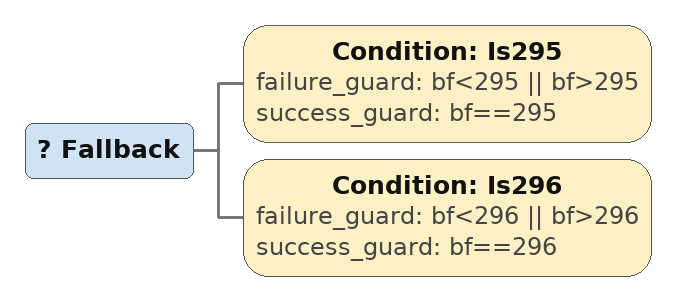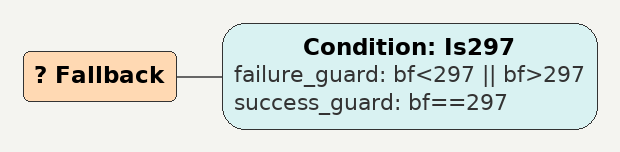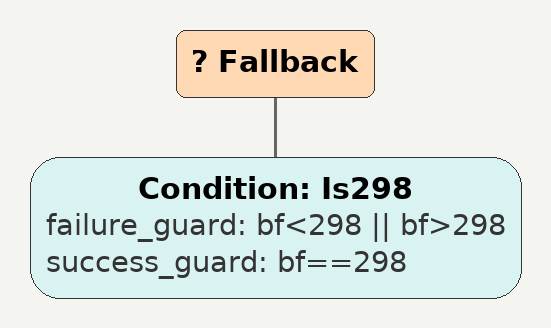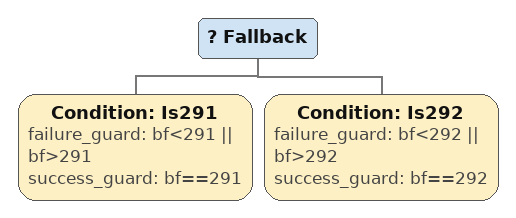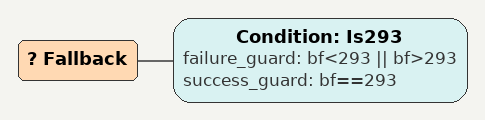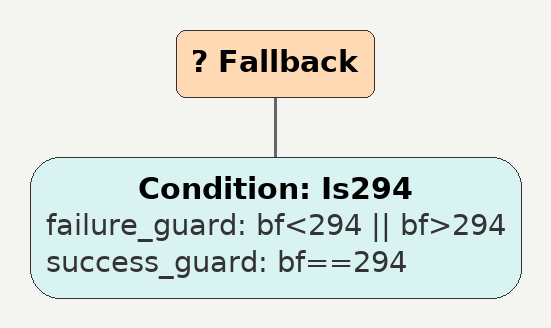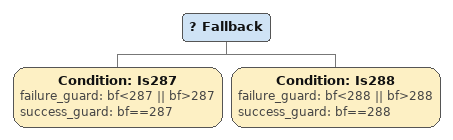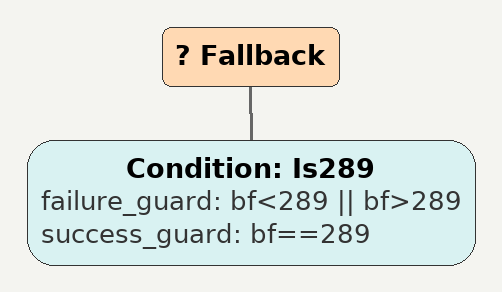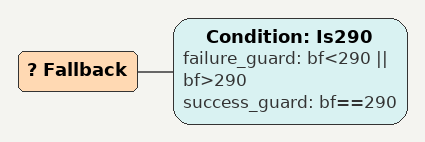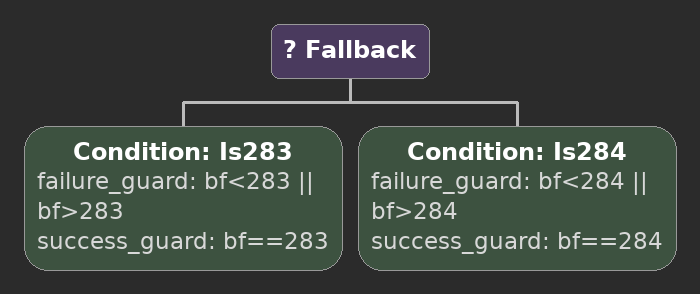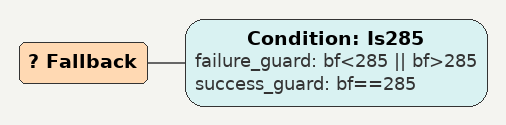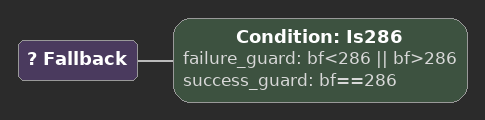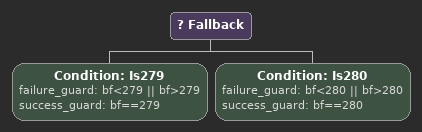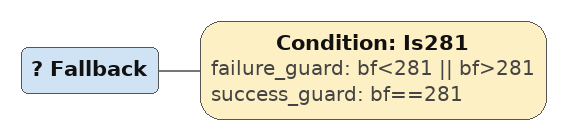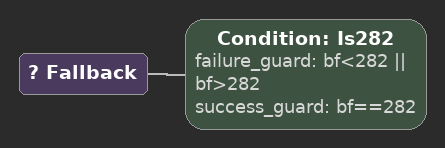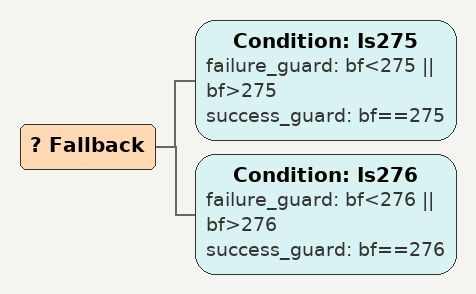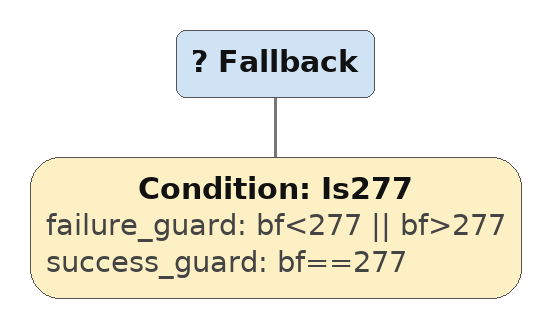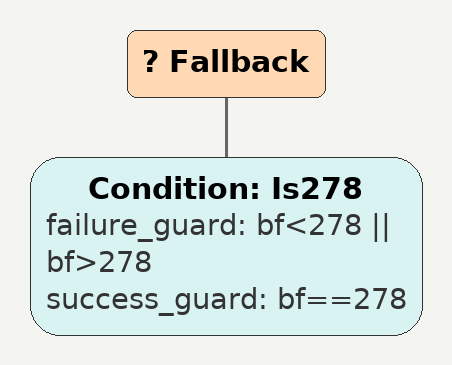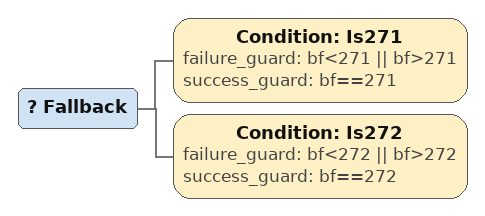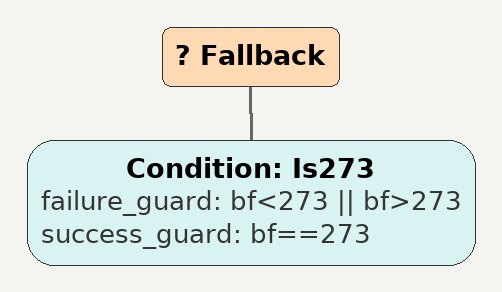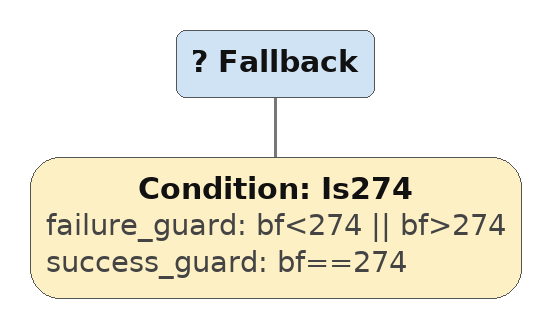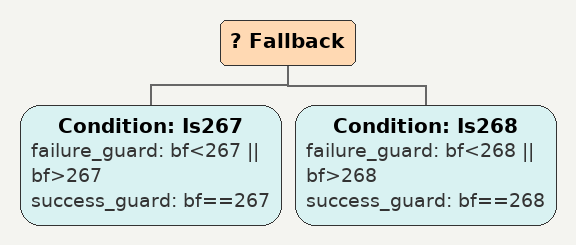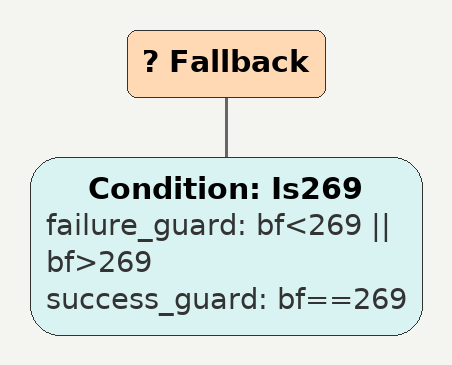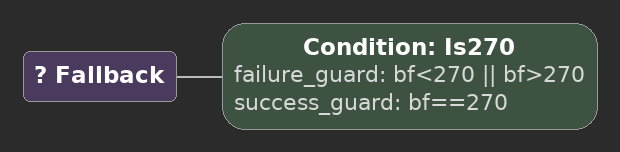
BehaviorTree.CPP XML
<Fallback>
    <Condition ID="Is295" failure_guard="bf&lt;295 || bf>295" success_guard="bf==295"/>
    <Condition ID="Is296" failure_guard="bf&lt;296 || bf>296" success_guard="bf==296"/>
        sequence294
        sequence
        children {
        } end_children
    } end_composite
</Fallback>

<Fallback>
    <Condition ID="Is297" failure_guard="bf&lt;297 || bf>297" success_guard="bf==297"/>
        sequence294
        sequence
        children {
        } end_children
    } end_composite
</Fallback>

<Fallback>
    <Condition ID="Is298" failure_guard="bf&lt;298 || bf>298" success_guard="bf==298"/>
        sequence294
        sequence
        children {
        } end_children
    } end_composite
</Fallback>

<Fallback>
    <Condition ID="Is291" failure_guard="bf&lt;291 || bf>291" success_guard="bf==291"/>
    <Condition ID="Is292" failure_guard="bf&lt;292 || bf>292" success_guard="bf==292"/>
        sequence290
        sequence
        children {
        } end_children
    } end_composite
</Fallback>

<Fallback>
    <Condition ID="Is293" failure_guard="bf&lt;293 || bf>293" success_guard="bf==293"/>
        sequence290
        sequence
        children {
        } end_children
    } end_composite
</Fallback>

<Fallback>
    <Condition ID="Is294" failure_guard="bf&lt;294 || bf>294" success_guard="bf==294"/>
        sequence290
        sequence
        children {
        } end_children
    } end_composite
</Fallback>

<Fallback>
    <Condition ID="Is287" failure_guard="bf&lt;287 || bf>287" success_guard="bf==287"/>
    <Condition ID="Is288" failure_guard="bf&lt;288 || bf>288" success_guard="bf==288"/>
        sequence286
        sequence
        children {
        } end_children
    } end_composite
</Fallback>

<Fallback>
    <Condition ID="Is289" failure_guard="bf&lt;289 || bf>289" success_guard="bf==289"/>
        sequence286
        sequence
        children {
        } end_children
    } end_composite
</Fallback>

<Fallback>
    <Condition ID="Is290" failure_guard="bf&lt;290 || bf>290" success_guard="bf==290"/>
        sequence286
        sequence
        children {
        } end_children
    } end_composite
</Fallback>

<Fallback>
    <Condition ID="Is283" failure_guard="bf&lt;283 || bf>283" success_guard="bf==283"/>
    <Condition ID="Is284" failure_guard="bf&lt;284 || bf>284" success_guard="bf==284"/>
        sequence282
        sequence
        children {
        } end_children
    } end_composite
</Fallback>

<Fallback>
    <Condition ID="Is285" failure_guard="bf&lt;285 || bf>285" success_guard="bf==285"/>
        sequence282
        sequence
        children {
        } end_children
    } end_composite
</Fallback>

<Fallback>
    <Condition ID="Is286" failure_guard="bf&lt;286 || bf>286" success_guard="bf==286"/>
        sequence282
        sequence
        children {
        } end_children
    } end_composite
</Fallback>

<Fallback>
    <Condition ID="Is279" failure_guard="bf&lt;279 || bf>279" success_guard="bf==279"/>
    <Condition ID="Is280" failure_guard="bf&lt;280 || bf>280" success_guard="bf==280"/>
        sequence278
        sequence
        children {
        } end_children
    } end_composite
</Fallback>

<Fallback>
    <Condition ID="Is281" failure_guard="bf&lt;281 || bf>281" success_guard="bf==281"/>
        sequence278
        sequence
        children {
        } end_children
    } end_composite
</Fallback>

<Fallback>
    <Condition ID="Is282" failure_guard="bf&lt;282 || bf>282" success_guard="bf==282"/>
        sequence278
        sequence
        children {
        } end_children
    } end_composite
</Fallback>

<Fallback>
    <Condition ID="Is275" failure_guard="bf&lt;275 || bf>275" success_guard="bf==275"/>
    <Condition ID="Is276" failure_guard="bf&lt;276 || bf>276" success_guard="bf==276"/>
        sequence274
        sequence
        children {
        } end_children
    } end_composite
</Fallback>

<Fallback>
    <Condition ID="Is277" failure_guard="bf&lt;277 || bf>277" success_guard="bf==277"/>
        sequence274
        sequence
        children {
        } end_children
    } end_composite
</Fallback>

<Fallback>
    <Condition ID="Is278" failure_guard="bf&lt;278 || bf>278" success_guard="bf==278"/>
        sequence274
        sequence
        children {
        } end_children
    } end_composite
</Fallback>

<Fallback>
    <Condition ID="Is271" failure_guard="bf&lt;271 || bf>271" success_guard="bf==271"/>
    <Condition ID="Is272" failure_guard="bf&lt;272 || bf>272" success_guard="bf==272"/>
        sequence270
        sequence
        children {
        } end_children
    } end_composite
</Fallback>

<Fallback>
    <Condition ID="Is273" failure_guard="bf&lt;273 || bf>273" success_guard="bf==273"/>
        sequence270
        sequence
        children {
        } end_children
    } end_composite
</Fallback>

<Fallback>
    <Condition ID="Is274" failure_guard="bf&lt;274 || bf>274" success_guard="bf==274"/>
        sequence270
        sequence
        children {
        } end_children
    } end_composite
</Fallback>

<Fallback>
    <Condition ID="Is267" failure_guard="bf&lt;267 || bf>267" success_guard="bf==267"/>
    <Condition ID="Is268" failure_guard="bf&lt;268 || bf>268" success_guard="bf==268"/>
        sequence266
        sequence
        children {
        } end_children
    } end_composite
</Fallback>

<Fallback>
    <Condition ID="Is269" failure_guard="bf&lt;269 || bf>269" success_guard="bf==269"/>
        sequence266
        sequence
        children {
        } end_children
    } end_composite
</Fallback>

<Fallback>
    <Condition ID="Is270" failure_guard="bf&lt;270 || bf>270" success_guard="bf==270"/>
        sequence266
        sequence
        children {
        } end_children
    } end_composite
</Fallback>
